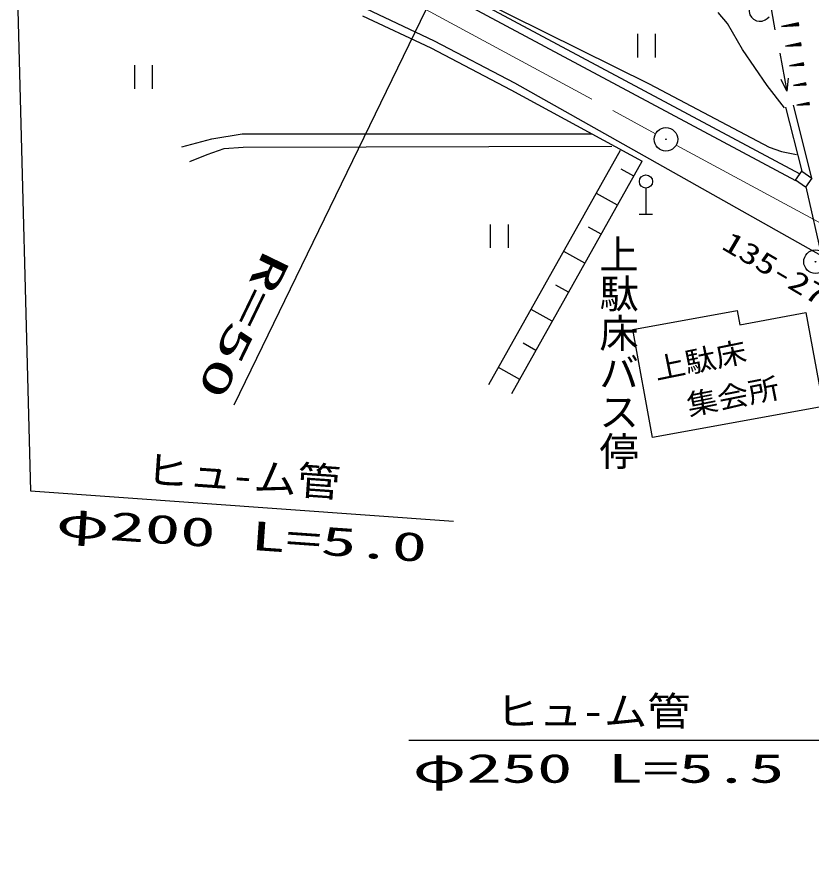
# Model space of a CAD drawing. Units: millimetres, scale not verified. Extents: x 40000 to 680000, y 20000 to 380000.
# Drawn here: x 222538 to 272998, y 262937 to 317623 of the extents above; entities that cross this region are included whole.
import ezdxf
from ezdxf.enums import TextEntityAlignment as Align

# ---------------------------------------------------------------- set-up
doc = ezdxf.new("R2010")
doc.units = ezdxf.units.MM
doc.header["$LTSCALE"] = 1000
doc.linetypes.add('CHAIN', pattern=[18.5, 12, -1.5, 3.5, -1.5])
doc.layers.add('M-BGD', color=7, linetype='Continuous', lineweight=25)
doc.layers.add('M-BMK', color=2, linetype='CHAIN', lineweight=13)
doc.layers.add('M-BMK-SRVR', color=3, linetype='Continuous')
doc.styles.add('@ＭＳ ゴシック', font='')
doc.styles.add('ＭＳ ゴシック', font='')
doc.styles.get('@ＭＳ ゴシック').set_extended_font_data('@MS Gothic')
doc.styles.get('ＭＳ ゴシック').set_extended_font_data('MS Gothic')

# ---------------------------------------------------------------- blocks, each defined once
blk = doc.blocks.new('BUHIN1')
at = {"color": 7, "linetype": 'Continuous', "lineweight": 25}
for radius in [746, 22.5]:
    blk.add_circle((0, 0), radius, dxfattribs=at)
blk = doc.blocks.new('BUHIN2')
at = {"color": 3, "linetype": 'Continuous', "lineweight": 25}
for radius in [746, 22.5]:
    blk.add_circle((0, 0), radius, dxfattribs=at)
blk = doc.blocks.new('BUHIN163')
at = {"color": 7, "linetype": 'Continuous', "lineweight": 25}
for p, q in [((94, 940), (-931, -155)), ((-91, -942), (934, 153))]:
    blk.add_line(p, q, dxfattribs=at)
blk = doc.blocks.new('BUHIN229')
at = {"color": 7, "linetype": 'Continuous', "lineweight": 25}
for p, q in [((-215, 95), (-342, 186)), ((-332, 199), (-58, 2)), ((105, -95), (-323, 212)), ((-314, 225), (262, -187)), ((123, -68), (-305, 238)), ((-298, 247), (-23, 51)), ((-160, 171), (-287, 262))]:
    blk.add_line(p, q, dxfattribs=at)
blk.add_lwpolyline([(-361, 182), (325, -233), (-289, 283)], close=True, dxfattribs=at)
blk = doc.blocks.new('BUHIN256')
at = {"color": 7, "linetype": 'Continuous', "lineweight": 25}
blk.add_lwpolyline([(233, -668), (369, -564), (471, -439), (573, -258), (602, -83), (597, 92), (525, 299), (420, 438), (289, 558), (97, 637), (-60, 668), (-233, 668)], dxfattribs=at)

msp = doc.modelspace()

# ---------------------------------------------------------------- linework, layer by layer
at = {"layer": 'M-BGD'}
for p, q in [((269813, 321638), (270658, 316822)), ((222538, 319891), (223381, 287553)), ((250282, 319416), (272242, 307675)), ((250504, 319425), (262665, 313390)), ((250027, 318986), (271959, 307260)), ((248482, 318089), (236296, 293009)), ((244680, 318175), (249026, 316124)), ((267648, 317230), (267054, 317916)), ((244474, 317720), (248803, 315676)), ((268608, 315584), (267648, 317230)), ((271426, 317099), (272143, 317193)), ((272140, 317215), (271680, 317154)), ((271925, 317209), (272138, 317237)), ((272146, 317171), (271181, 317044)), ((271432, 317055), (272149, 317150)), ((272151, 317133), (271690, 317072)), ((271942, 317081), (272154, 317109)), ((249026, 316124), (254121, 313455)), ((248803, 315676), (253886, 313013)), ((270162, 313298), (268608, 315584)), ((272306, 315913), (271428, 315798)), ((271651, 315847), (272303, 315933)), ((271656, 315807), (272308, 315893)), ((272300, 315953), (271882, 315898)), ((272310, 315879), (271891, 315823)), ((272105, 315947), (272298, 315973)), ((272120, 315831), (272313, 315856)), ((270975, 315339), (271420, 312930)), ((272465, 314655), (271676, 314551)), ((271876, 314596), (272463, 314673)), ((271881, 314560), (272468, 314637)), ((272461, 314691), (272084, 314641)), ((272469, 314624), (272092, 314574)), ((272284, 314686), (272458, 314709)), ((272298, 314581), (272472, 314604)), ((254121, 313455), (274725, 301848)), ((262665, 313390), (270300, 309367)), ((253886, 313013), (262225, 308486)), ((271260, 311881), (270162, 313298)), ((271321, 311913), (272358, 307843)), ((271806, 312037), (272982, 307418)), ((234893, 309908), (236826, 310230)), ((236826, 310230), (241730, 310230)), ((241730, 310230), (259022, 310230)), ((232995, 309407), (234893, 309908)), ((234606, 308906), (235680, 309299)), ((235680, 309299), (236897, 309371)), ((236897, 309371), (260310, 309443)), ((252493, 294307), (260857, 309176)), ((270300, 309367), (271077, 309092)), ((271077, 309092), (272037, 308910)), ((233496, 308476), (234606, 308906)), ((262209, 308458), (253929, 293715)), ((261692, 307537), (260891, 307986)), ((271967, 307271), (272357, 307844)), ((272357, 307844), (272995, 307409)), ((272995, 307409), (272605, 306836)), ((272605, 306836), (271967, 307271)), ((272615, 306851), (273647, 302283)), ((260657, 305694), (259321, 306444)), ((262466, 306774), (262466, 305130)), ((262041, 305130), (262885, 305130)), ((259622, 303851), (258819, 304302)), ((258587, 302008), (257248, 302760)), ((257552, 300165), (256748, 300617)), ((256517, 298322), (255176, 299076)), ((261634, 297797), (268265, 299008)), ((268265, 299008), (268429, 298108)), ((268429, 298108), (272629, 298875)), ((272629, 298875), (273717, 292915)), ((262887, 290937), (261634, 297797)), ((255482, 296479), (254676, 296932)), ((254447, 294637), (253103, 295391)), ((273717, 292915), (262887, 290937)), ((223381, 287553), (250234, 285638)), ((273722, 271718), (247401, 271718))]:
    msp.add_line(p, q, dxfattribs=at)
for points in [[(272154, 317258), (271075, 317030), (272176, 317089)], [(272313, 315992), (271332, 315785), (272333, 315839)], [(272472, 314726), (271589, 314540), (272490, 314588)]]:
    msp.add_lwpolyline(points, close=True, dxfattribs=at)
msp.add_lwpolyline([(271501, 313759), (271420, 312930), (271051, 313675)], dxfattribs=at)
msp.add_circle((262466, 307193), 419, dxfattribs=at)
at = {"layer": 'M-BMK'}
for p, q in [((248480, 318124), (263074, 310226)), ((264394, 309512), (350460, 262937))]:
    msp.add_line(p, q, dxfattribs=at)

# ---------------------------------------------------------------- block references
at = {"layer": 'M-BGD', "rotation": 223.10688}
for name, p in [('BUHIN256', (269668, 317981)), ('BUHIN163', (262504, 315816)), ('BUHIN163', (230556, 313822)), ('BUHIN229', (272242, 313347)), ('BUHIN229', (272450, 312095)), ('BUHIN1', (263737, 309874)), ('BUHIN163', (253156, 303726))]:
    msp.add_blockref(name, p, dxfattribs=at)
at = {"layer": 'M-BMK-SRVR', "rotation": 223.10688}
msp.add_blockref('BUHIN2', (273234, 302103), dxfattribs=at)

# ---------------------------------------------------------------- texts
at = {"layer": 'M-BGD', "style": '@ＭＳ ゴシック'}
msp.add_text('上駄床バス停', height=1833, rotation=270, dxfattribs=at).set_placement((259261, 303848), align=Align.BOTTOM_LEFT)
at = {"layer": 'M-BGD', "style": 'ＭＳ ゴシック'}
for s, height, rotation, width, p in [('R=50', 1833, 244.2, 2, (237771, 303187)), ('上駄床', 1320, 11.5, 1.1, (263213, 294220)), ('集会所', 1320, 11.2, 1.1, (265277, 291945)), ('ヒュ-ム管', 1833, 356, 1.1, (230615, 287474)), ('φ200 L=5.0', 1833, 356, 1.8, (224910, 284134))]:
    msp.add_text(s, height=height, rotation=rotation, dxfattribs=dict(at, width=width)).set_placement(p, align=Align.BOTTOM_LEFT)
for s, width, p in [('ヒュ-ム管', 1.1, (252927, 272108)), ('φ250 L=5.5', 1.8, (247647, 268479))]:
    msp.add_text(s, height=1833, dxfattribs=dict(at, width=width)).set_placement(p, align=Align.BOTTOM_LEFT)
at = {"layer": 'M-BMK-SRVR', "style": 'ＭＳ ゴシック', "width": 1.35}
msp.add_text('135-27-0-1', height=1320, rotation=329.5, dxfattribs=at).set_placement((266989, 302621), align=Align.BOTTOM_LEFT)

doc.saveas('drawing.dxf')
